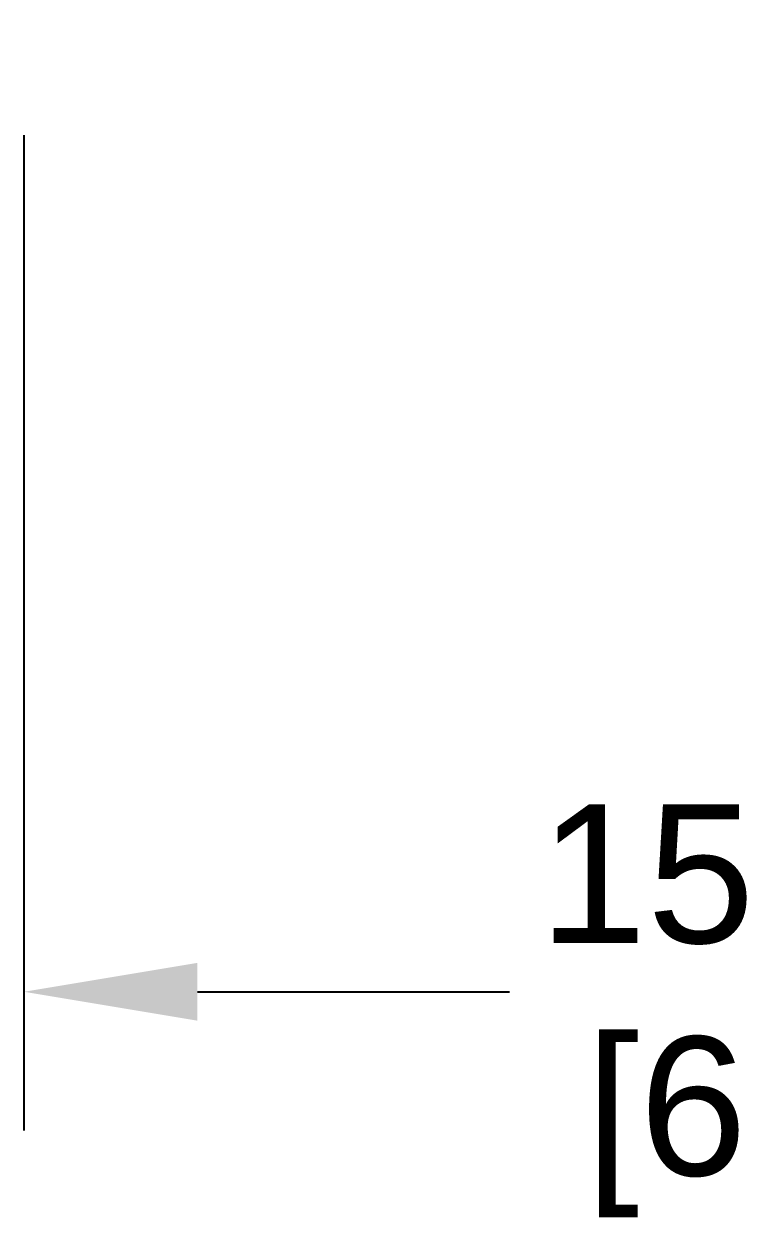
# Model space of a CAD drawing. Header units: inches. Extents: x 2.5 to 102.3, y 2 to 82.2.
# Drawn here: x 91.845 to 94.427, y 1.993 to 6.294 of the extents above; entities that cross this region are included whole.
import ezdxf

# ---------------------------------------------------------------- set-up
doc = ezdxf.new("R2010")
doc.units = ezdxf.units.IN
doc.header["$MEASUREMENT"] = 0
doc.layers.add('DIM', color=1, linetype='Continuous')
doc.styles.add('Arial', font='arial.ttf')
doc.dimstyles.new('ETC EU Metric & ANSI.50 Stacked', dxfattribs={"dimscale": 2.666667, "dimtxt": 0.5, "dimasz": 0.625, "dimexe": 0.5, "dimexo": 0.5, "dimgap": 0.166667, "dimtad": 0, "dimtih": 1, "dimtoh": 1, "dimdec": 0, "dimlfac": 25.4, "dimzin": 4, "dimdsep": 46, "dimtxsty": 'Arial', "dimcen": 0.25, "dimadec": 0, "dimazin": 0, "dimtfac": 0.75, "dimtdec": 0, "dimtofl": 0, "dimtmove": 0, "dimatfit": 3, "dimfxl": 1, "dimtolj": 1, "dimtzin": 0, "dimarcsym": 0})

# ---------------------------------------------------------------- blocks, each defined once
blk = doc.blocks.new('*D5')
at = {"layer": 'Defpoints', "color": 0, "transparency": 16777216}
for p in [(97.8832, 6.6932), (91.845, 6.3926), (97.8832, 2.8077)]:
    blk.add_point(p, dxfattribs=at)
at = {"layer": 'DIM', "color": 0, "lineweight": -2, "transparency": 16777216}
for p, q in [((97.8832, 6.1932), (97.8832, 2.3077)), ((91.845, 5.8926), (91.845, 2.3077)), ((92.47, 2.8077), (93.5934, 2.8077)), ((97.2582, 2.8077), (96.1348, 2.8077))]:
    blk.add_line(p, q, dxfattribs=at)
at = {"layer": 'DIM', "color": 0, "transparency": 16777216}
for points in [[(92.47, 2.9119), (92.47, 2.7035), (91.845, 2.8077)], [(97.2582, 2.9119), (97.2582, 2.7035), (97.8832, 2.8077)]]:
    blk.add_solid(points, dxfattribs=at)
at = {"layer": 'DIM', "color": 0, "transparency": 16777216, "char_height": 0.5, "attachment_point": 5, "style": 'Arial'}
for s, insert in [('\\A1;153mm', (94.8641, 3.2298)), ('\\A1;[6.04"]', (94.8641, 2.3206))]:
    blk.add_mtext(s, dxfattribs=dict(at, insert=insert))

msp = doc.modelspace()

# ---------------------------------------------------------------- dimensions: what is measured, and where the dimension line sits
at = {"layer": 'DIM'}
dim = msp.add_linear_dim(base=(97.8832, 2.8077), p1=(91.845, 6.3926), p2=(97.8832, 6.6932), dimstyle='ETC EU Metric & ANSI.50 Stacked', override={"dimpost": 'mm\\X'}, dxfattribs=at)
dim.commit()
dim.dimension.update_dxf_attribs({"geometry": '*D5', "text_midpoint": (94.8641, 2.8077)})

doc.saveas('drawing.dxf')
